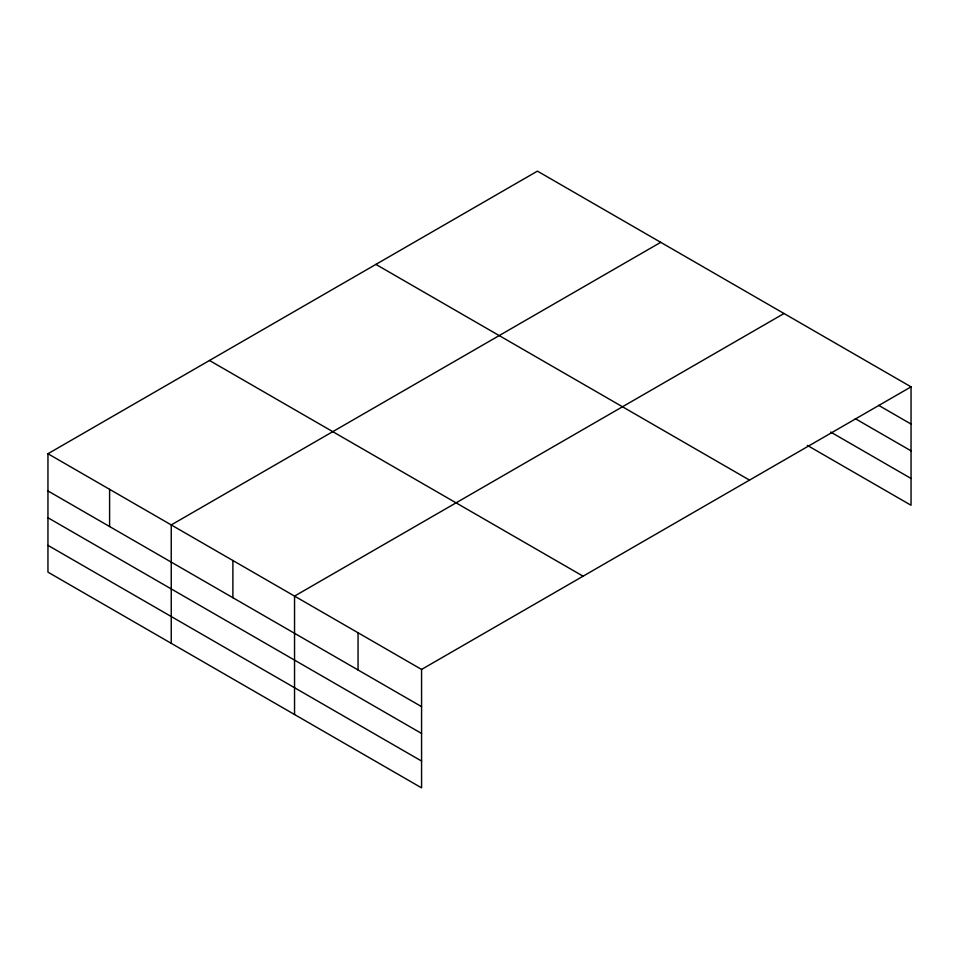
<?xml version="1.0" encoding="UTF-8"?>
<svg xmlns="http://www.w3.org/2000/svg" width="959" height="959" viewBox="0 0 959 959"><rect width="100%" height="100%" fill="white"/><g stroke="black" fill="none" stroke-linecap="round" stroke-linejoin="round"><path stroke-width="1.44" d="M807.346 445.396L911.05 505.261L911.05 386.849L537.424 171.134L47.95 453.739L47.95 572.151L421.576 787.866L421.576 669.442L47.95 453.739M660.727 242.327L171.241 524.921L171.241 643.333M784.018 313.509L294.545 596.102L294.545 714.515M421.576 669.442L911.05 386.849M878.648 405.345L911.05 424.058M855.308 418.675L911.05 450.85M830.686 432.065L911.05 478.469M375.904 264.396L749.518 480.111M209.482 360.476L583.096 576.191M47.95 490.936L421.576 706.651M47.95 517.74L421.576 733.455M47.95 545.347L421.576 761.062M358.055 632.772L358.055 669.981M232.893 560.512L232.893 597.721M109.602 489.33L109.602 526.539"/></g></svg>
